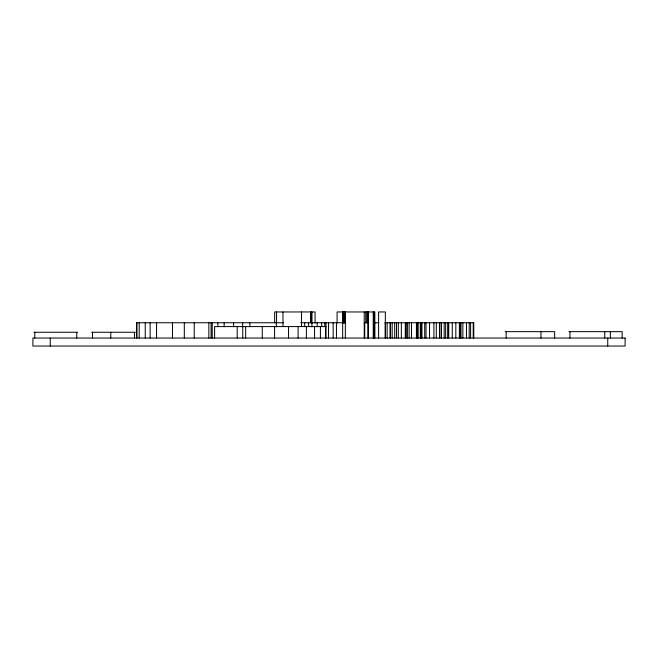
<?xml version="1.0" encoding="UTF-8"?>
<svg xmlns="http://www.w3.org/2000/svg" width="658" height="658" viewBox="0 0 658 658"><rect width="100%" height="100%" fill="white"/><g stroke="black" fill="none" stroke-linecap="round" stroke-linejoin="round"><path stroke-width="0.99" d="M283.606 322.749L136.667 322.749L136.667 338.039M300.739 322.749L345.697 322.749M364.154 322.749L368.11 322.749M374.196 322.749L378.827 322.749M384.782 322.749L473.785 322.749L473.785 338.039M325.981 326.574L214.615 326.574L214.615 338.039M505.328 331.657L554.636 331.657L554.636 338.039M568.989 331.657L622.164 331.657L622.164 338.039M33.903 332.265L77.619 332.265M91.627 332.265L135.342 332.265M610.361 331.657L610.361 338.039M607.753 338.039L607.753 346.042M604.751 331.657L604.751 338.039M569.96 331.657L569.96 338.039M540.958 331.657L540.958 338.039M506.166 331.657L506.166 338.039M473.217 322.749L473.217 338.039M470.61 322.749L470.61 338.039M469.195 322.749L469.195 338.039M466.481 322.749L466.481 338.039M462.87 322.749L462.87 338.039M460.995 322.749L460.995 338.039M460.386 322.749L460.386 338.039M459.366 322.749L459.366 338.039M455.83 322.749L455.83 338.039M452.26 322.749L452.26 338.039M448.69 322.749L448.69 338.039M448.534 322.749L448.534 338.039M447.67 322.749L447.67 338.039M445.663 322.749L445.663 338.039M444.175 322.749L444.175 338.039M441.502 322.749L441.502 338.039M441.057 322.749L441.057 338.039M439.47 322.749L439.47 338.039M436.295 322.749L436.295 338.039M433.902 322.749L433.902 338.039M429.542 322.749L429.542 338.039M426.022 322.749L426.022 338.039M424.714 322.749L424.714 338.039M421.942 322.749L421.942 338.039M421.071 322.749L421.071 338.039M420.306 322.749L420.306 338.039M418.143 322.749L418.143 338.039M417.378 322.749L417.378 338.039M416.432 322.749L416.432 338.039M411.489 322.749L411.489 338.039M409.12 322.749L409.12 338.039M407.392 322.749L407.392 338.039M406.101 322.749L406.101 338.039M405.616 322.749L405.616 338.039M405.303 322.749L405.303 338.039M401.347 322.749L401.347 338.039M398.312 322.749L398.312 338.039M396.486 322.749L396.486 338.039M394.71 322.749L394.71 338.039M392.176 322.749L392.176 338.039M390.523 322.749L390.523 338.039M390.424 322.749L390.424 338.039M390.104 322.749L390.104 338.039M387.126 322.749L387.126 338.039M385.341 338.039L385.341 311.958L378.597 311.958L378.597 338.039M385.275 322.749L385.275 338.039M374.879 322.749L374.879 338.039M374.838 322.996L374.838 311.958L337.077 311.958L337.077 322.996M374.196 311.958L374.196 338.039M373.242 311.958L373.242 338.039M368.167 311.958L368.167 338.039M368.11 311.958L368.11 338.039M367.838 311.958L367.838 322.749M367.468 311.958L367.468 322.749M366.95 311.958L366.95 322.749M365.782 311.958L365.782 322.749M364.738 322.749L364.738 338.039M364.236 311.958L364.236 338.039M345.401 311.958L345.401 322.996M345.351 311.958L345.351 338.039M344.422 311.958L344.422 322.996M343.361 311.958L343.361 322.996M343.221 311.958L343.221 322.749M342.67 338.039L342.654 311.958M336.452 322.749L336.452 338.039M333.162 322.749L333.162 338.039M328.531 322.749L328.531 338.039M325.981 322.749L325.981 338.039M325.554 326.574L325.554 338.039M324.789 322.749L324.789 326.574M321.704 322.749L321.704 326.574M320.413 326.574L320.413 338.039M317.181 322.749L317.181 326.829M315.067 322.996L315.067 311.958L274.657 311.958L274.657 322.749M314.557 326.574L314.557 338.039M311.991 311.958L311.991 323.654M311.908 322.749L311.908 326.829M311.316 311.958L311.267 322.749M311.234 311.958L311.234 322.749M310.979 311.958L310.987 322.749M308.635 322.749L308.635 326.648M306.389 326.574L306.389 338.039M304.703 322.749L304.703 326.648M301.529 311.958L301.529 326.574M298.09 326.574L298.09 338.039M288.541 326.574L288.541 338.039M282.981 311.958L282.981 326.574M276.557 311.958L276.557 322.749M276.311 322.749L276.311 326.829M274.583 326.574L274.583 338.039M262.279 326.574L262.279 338.039M249.834 322.749L249.834 326.829M245.673 326.574L245.673 338.039M242.761 326.574L242.761 338.039M242.654 322.749L242.654 326.829M237.201 326.574L237.201 338.039M233.59 322.749L233.59 326.829M224.156 322.749L224.156 326.829M217.839 322.749L217.839 326.829M212.213 322.749L212.213 338.039M211.095 322.749L211.095 338.039M208.849 322.749L208.849 338.039M194.233 322.749L194.233 338.039M184.306 322.749L184.306 338.039M172.462 322.749L172.462 338.039M156.563 322.749L156.563 338.039M150.123 322.749L150.123 338.039M145.245 322.749L145.245 338.039M139.216 322.749L139.216 338.039M136.823 322.749L136.823 338.039M134.471 332.265L134.471 338.039M110.766 332.265L110.766 338.039M92.507 332.265L92.507 338.039M76.747 332.265L76.747 338.039M50.247 338.039L50.247 346.042M34.775 332.265L34.775 338.039M625.1 338.039L32.9 338.039L32.9 346.042L625.1 346.042L625.1 338.039"/></g></svg>
